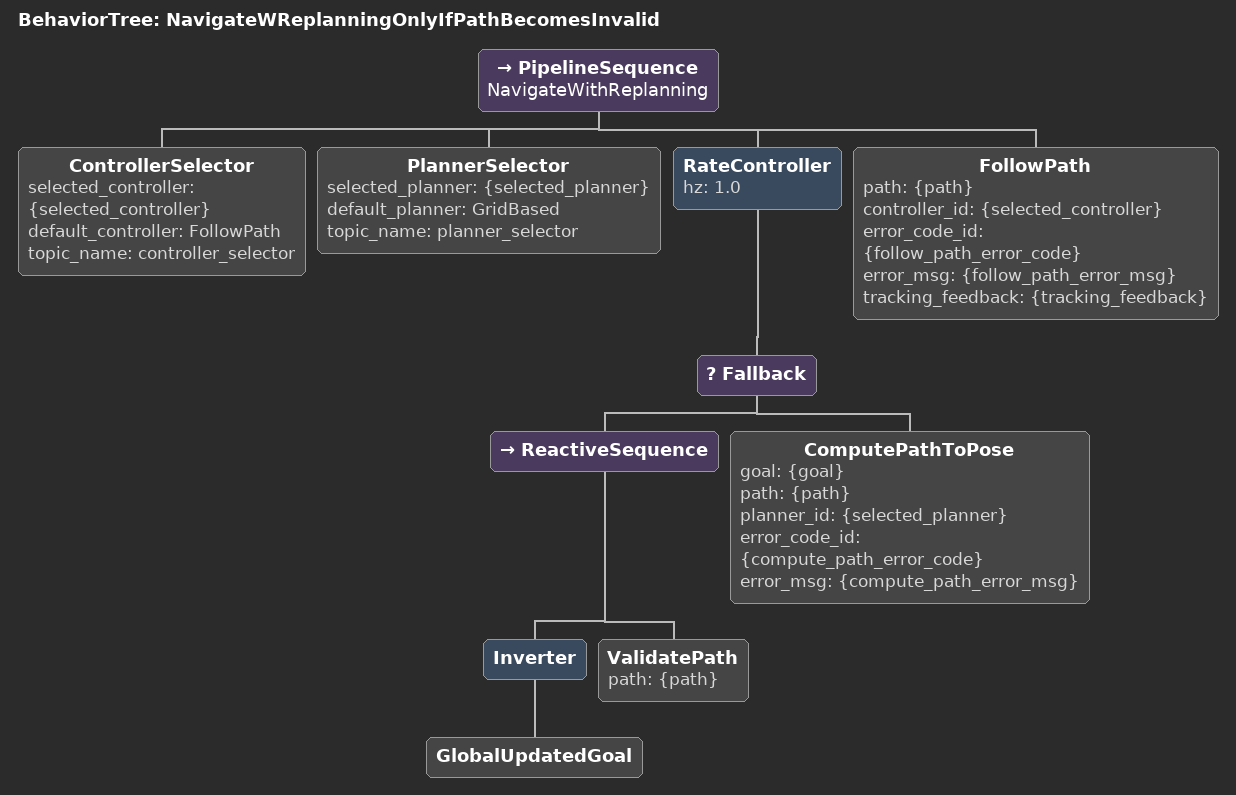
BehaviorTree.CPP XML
<!--
  This Behavior Tree replans the global path only if the path becomes invalid
-->
<root BTCPP_format="4" main_tree_to_execute="NavigateWReplanningOnlyIfPathBecomesInvalid">
  <BehaviorTree ID="NavigateWReplanningOnlyIfPathBecomesInvalid">
    <PipelineSequence name="NavigateWithReplanning">
      <ControllerSelector selected_controller="{selected_controller}" default_controller="FollowPath" topic_name="controller_selector"/>
      <PlannerSelector selected_planner="{selected_planner}" default_planner="GridBased" topic_name="planner_selector"/>
      <RateController hz="1.0">
        <Fallback>
          <ReactiveSequence>
            <Inverter>
              <GlobalUpdatedGoal/>
            </Inverter>
            <ValidatePath path="{path}"/>
          </ReactiveSequence>
          <ComputePathToPose goal="{goal}" path="{path}" planner_id="{selected_planner}" error_code_id="{compute_path_error_code}" error_msg="{compute_path_error_msg}"/>
        </Fallback>
      </RateController>
      <FollowPath path="{path}" controller_id="{selected_controller}" error_code_id="{follow_path_error_code}" error_msg="{follow_path_error_msg}" tracking_feedback="{tracking_feedback}"/>
    </PipelineSequence>
  </BehaviorTree>
</root>
